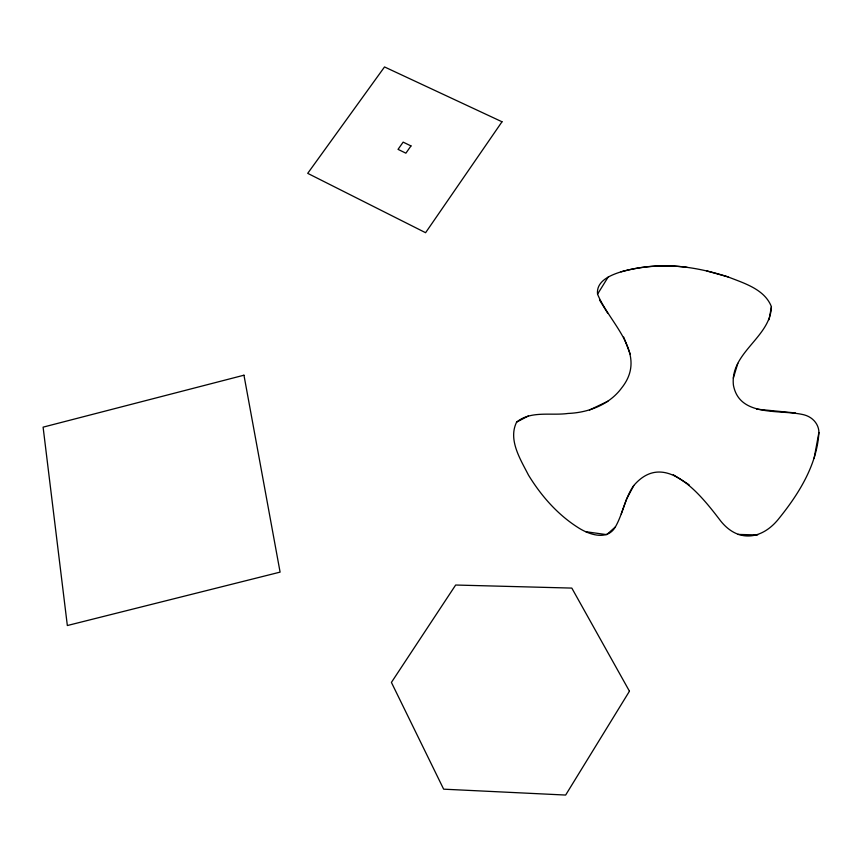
<?xml version="1.0" encoding="UTF-8"?>
<svg xmlns="http://www.w3.org/2000/svg" width="862" height="862" viewBox="0 0 862 862"><rect width="100%" height="100%" fill="white"/><g stroke="black" fill="none" stroke-linecap="round" stroke-linejoin="round"><path stroke-width="1.29" d="M771.404 306.678C770.52 337.365 729.909 352.623 733.411 385.12C739.477 417.908 780.821 408.911 804.257 414.891A19.546 17.606 10.1 0 1 818.911 432.519C817.014 464.564 799.074 493.473 779.42 517.9C762.784 539.461 738.432 543.275 720.675 520.982C701.754 496.2 665.27 448.725 633.764 485.543C624.853 498.01 622.946 513.763 615.393 526.897C607.15 541.336 588.326 534.365 577.486 527.188C557.154 514.14 540.927 495.499 528.417 474.994C520.454 459.338 507.88 439.803 516.618 422.111C530.809 410.387 551.109 415.84 568.036 413.448C588.401 412.661 609.326 404.774 621.696 387.911C648.677 353.851 609.779 323.907 597.549 294.147C596.008 281.001 610.77 275.021 621.039 271.842C636.662 267.382 652.987 265.442 669.224 265.852C689.244 266.52 709.017 270.743 728.034 276.907C744.046 283.242 764.54 289.126 771.404 306.678L769.087 319.694M814.148 458.131L818.9 432.519M733.325 378.138L737.818 363.355M621.254 513.924L626.609 499.055L633.764 485.543M597.549 294.147L608.098 277.133M615.393 526.897L606.729 534.645L585.869 531.714M516.618 422.111L528.438 415.937M589.479 410.01L607.915 401.239M621.039 271.842C642.524 265.841 665.119 264.505 687.219 267.339M738.055 534.418L757.676 534.957M795.443 412.963L756.685 409.159M706.872 270.97L728.034 276.907M673.297 474.779L689.115 484.756M599.51 299.976L607.85 313.434M623.679 337.064L630.273 354.26M629.454 691.205L565.644 795.055L443.65 789.172L391.413 682.413L455.653 585.029L571.818 588.089L629.454 691.205M502.007 121.768L425.591 232.708L307.712 173.348L384.527 66.945L502.007 121.768M410.991 145.926L405.883 153.177L398.039 149.363L403.147 142.133L410.991 145.926M243.957 375.207L43.1 427.153L67.344 625.532L280.096 572.12L243.957 375.207"/></g></svg>
